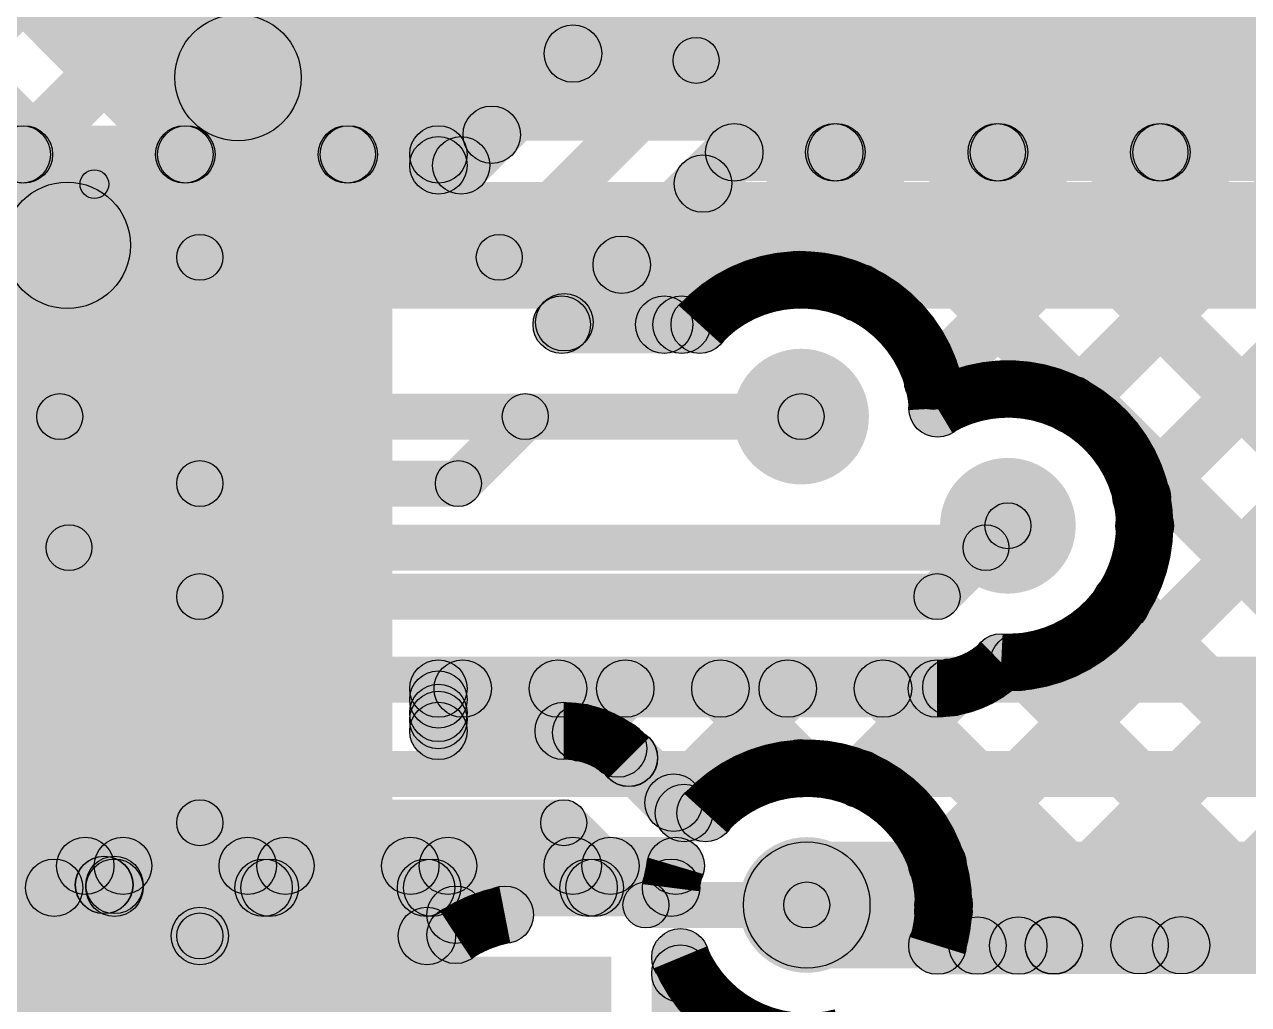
# Model space of a CAD drawing. Header units: millimetres. Extents: x -0.08 to 3.07, y -0.08 to 2.73.
# Drawn here: x 0.7678 to 0.9809, y 1.7387 to 1.9092 of the extents above; entities that cross this region are included whole.
import ezdxf

# ---------------------------------------------------------------- set-up
doc = ezdxf.new("R2010")
doc.units = ezdxf.units.MM
doc.header["$MEASUREMENT"] = 0
for name, color, linetype in [('BottomLayer', 5, 'Continuous'), ('BottomPaste', 16, 'Continuous'), ('BottomSolder', 6, 'Continuous'), ('TopLayer', 1, 'Continuous'), ('TopOverlay', 2, 'Continuous'), ('TopPaste', 8, 'Continuous'), ('TopSolder', 216, 'Continuous'), ('ViaHoleLayer', 16, 'Continuous')]:
    doc.layers.add(name, color=color, linetype=linetype)

# ---------------------------------------------------------------- blocks, each defined once
blk = doc.blocks.new('SAMD21G18A_AUT_59')
at = {"layer": 'TopLayer'}
for points in [[(-0.01575, -0.13583), (-0.00394, -0.13583), (-0.00394, -0.19488), (-0.01575, -0.19488)], [(0.00394, -0.13583), (0.01575, -0.13583), (0.01575, -0.19488), (0.00394, -0.19488)], [(0.02362, -0.13583), (0.03543, -0.13583), (0.03543, -0.19488), (0.02362, -0.19488)], [(0.04331, -0.13583), (0.05512, -0.13583), (0.05512, -0.19488), (0.04331, -0.19488)], [(0.06299, -0.13583), (0.0748, -0.13583), (0.0748, -0.19488), (0.06299, -0.19488)], [(0.08268, -0.13583), (0.09449, -0.13583), (0.09449, -0.19488), (0.08268, -0.19488)], [(0.10236, -0.13583), (0.11417, -0.13583), (0.11417, -0.19488), (0.10236, -0.19488)]]:
    blk.add_hatch(color=1, dxfattribs=at).paths.add_polyline_path(points)
at = {"layer": 'TopOverlay'}
blk.add_hatch(color=2, dxfattribs=at).paths.add_polyline_path([(0.14523, -0.11923), (0.14877, -0.12277), (0.12277, -0.14877), (0.11923, -0.14523)])
h = blk.add_hatch(color=2, dxfattribs=at)
edge = h.paths.add_edge_path()
edge.add_arc((0.121, -0.147), 0.0025, 0, 360)
at = {"layer": 'TopPaste'}
for points in [[(-0.01575, -0.13583), (-0.00394, -0.13583), (-0.00394, -0.19488), (-0.01575, -0.19488)], [(0.00394, -0.13583), (0.01575, -0.13583), (0.01575, -0.19488), (0.00394, -0.19488)], [(0.02362, -0.13583), (0.03543, -0.13583), (0.03543, -0.19488), (0.02362, -0.19488)], [(0.04331, -0.13583), (0.05512, -0.13583), (0.05512, -0.19488), (0.04331, -0.19488)], [(0.06299, -0.13583), (0.0748, -0.13583), (0.0748, -0.19488), (0.06299, -0.19488)], [(0.08268, -0.13583), (0.09449, -0.13583), (0.09449, -0.19488), (0.08268, -0.19488)], [(0.10236, -0.13583), (0.11417, -0.13583), (0.11417, -0.19488), (0.10236, -0.19488)]]:
    blk.add_hatch(color=8, dxfattribs=at).paths.add_polyline_path(points)
at = {"layer": 'TopSolder'}
for points in [[(-0.03943, -0.13183), (-0.01962, -0.13183), (-0.01962, -0.19888), (-0.03943, -0.19888)], [(-0.01975, -0.13183), (0.00006, -0.13183), (0.00006, -0.19888), (-0.01975, -0.19888)], [(-0.00006, -0.13183), (0.01975, -0.13183), (0.01975, -0.19888), (-0.00006, -0.19888)], [(0.01962, -0.13183), (0.03943, -0.13183), (0.03943, -0.19888), (0.01962, -0.19888)], [(0.03931, -0.13183), (0.05912, -0.13183), (0.05912, -0.19888), (0.03931, -0.19888)], [(0.05899, -0.13183), (0.0788, -0.13183), (0.0788, -0.19888), (0.05899, -0.19888)], [(0.07868, -0.13183), (0.09849, -0.13183), (0.09849, -0.19888), (0.07868, -0.19888)], [(0.09836, -0.13183), (0.11817, -0.13183), (0.11817, -0.19888), (0.09836, -0.19888)]]:
    blk.add_hatch(color=216, dxfattribs=at).paths.add_polyline_path(points)
at = {"layer": 'TopOverlay'}
blk.add_circle((0.121, -0.147), 0.0025, dxfattribs=at)
blk = doc.blocks.new('C___0402_B_124')
at = {"layer": 'BottomLayer'}
for points in [[(-0.0095, 0.0125), (-0.0095, -0.0125), (-0.0275, -0.0125), (-0.0275, 0.0125)], [(0.0275, 0.0125), (0.0275, -0.0125), (0.0095, -0.0125), (0.0095, 0.0125)]]:
    blk.add_hatch(color=5, dxfattribs=at).paths.add_polyline_path(points)
at = {"layer": 'BottomPaste'}
for points in [[(-0.0095, 0.0125), (-0.0095, -0.0125), (-0.0275, -0.0125), (-0.0275, 0.0125)], [(0.0275, 0.0125), (0.0275, -0.0125), (0.0095, -0.0125), (0.0095, 0.0125)]]:
    blk.add_hatch(color=16, dxfattribs=at).paths.add_polyline_path(points)
at = {"layer": 'BottomSolder'}
for points in [[(-0.0055, 0.0165), (-0.0055, -0.0165), (-0.0315, -0.0165), (-0.0315, 0.0165)], [(0.0315, 0.0165), (0.0315, -0.0165), (0.0055, -0.0165), (0.0055, 0.0165)]]:
    blk.add_hatch(color=6, dxfattribs=at).paths.add_polyline_path(points)

msp = doc.modelspace()

# ---------------------------------------------------------------- hatches: boundary and pattern name
at = {"layer": 'BottomLayer'}
for points in [[(0.63022, 2.05922), (0.64578, 2.07478), (0.81278, 1.90778), (0.79722, 1.89222)], [(0.60041, 2.03013), (0.61597, 2.04568), (0.78306, 1.87859), (0.76751, 1.86303)], [(0.58217, 2.02715), (0.58783, 2.03281), (0.77681, 1.84383), (0.77115, 1.83817)], [(0.56717, 2.02094), (0.57283, 2.0266), (0.77841, 1.82102), (0.77275, 1.81536)], [(0.805, 1.889), (0.805, 1.911), (1.41116, 1.911), (1.41116, 1.889)], [(0.77528, 1.85981), (0.77528, 1.88181), (1.00619, 1.88181), (1.00619, 1.85981)], [(0.77398, 1.837), (0.77398, 1.845), (0.903, 1.845), (0.903, 1.837)], [(0.93802, 1.81536), (0.93236, 1.82102), (0.93617, 1.82483), (0.94183, 1.81917)], [(0.77558, 1.81419), (0.77558, 1.82219), (0.93519, 1.82219), (0.93519, 1.81419)], [(0.63881, 1.79119), (0.63881, 1.79919), (1.13419, 1.79919), (1.13419, 1.79119)], [(0.66381, 1.77481), (0.66381, 1.78281), (1.30681, 1.78281), (1.30681, 1.77481)], [(0.67897, 1.75781), (0.67897, 1.76781), (0.88118, 1.76781), (0.88118, 1.75781)], [(0.77487, 1.75928), (0.78194, 1.76635), (0.78525, 1.76304), (0.77818, 1.75596)], [(0.7852, 1.75596), (0.77813, 1.76304), (0.78144, 1.76635), (0.78851, 1.75928)], [(0.80316, 1.75928), (0.81023, 1.76635), (0.81404, 1.76254), (0.80697, 1.75546)], [(0.81299, 1.75546), (0.80592, 1.76254), (0.80973, 1.76635), (0.8168, 1.75928)], [(0.83144, 1.75928), (0.83851, 1.76635), (0.84232, 1.76254), (0.83525, 1.75546)], [(0.84127, 1.75546), (0.8342, 1.76254), (0.83801, 1.76635), (0.84508, 1.75928)], [(0.85972, 1.75928), (0.86679, 1.76635), (0.87061, 1.76254), (0.86353, 1.75546)], [(0.86956, 1.75546), (0.86248, 1.76254), (0.86629, 1.76635), (0.87337, 1.75928)], [(0.904, 1.745), (0.904, 1.767), (1.318, 1.767), (1.318, 1.745)], [(0.7355, 1.7545), (0.7355, 1.7645), (0.7835, 1.7645), (0.7835, 1.7545)], [(0.773, 1.754), (0.773, 1.764), (0.7835, 1.764), (0.7835, 1.754)], [(0.7835, 1.754), (0.7835, 1.764), (0.88038, 1.764), (0.88038, 1.754)], [(0.87846, 1.74053), (0.88554, 1.74761), (1.10561, 1.52754), (1.09853, 1.52046)], [(0.583, 1.594), (0.771, 1.594), (0.771, 1.745), (0.583, 1.745)], [(0.785, 1.714), (0.87, 1.714), (0.87, 1.747), (0.785, 1.747)], [(0.887, 1.702), (0.877, 1.702), (0.877, 1.74689), (0.887, 1.74689)]]:
    msp.add_hatch(color=5, dxfattribs=at).paths.add_polyline_path(points)
h = msp.add_hatch(color=5, dxfattribs=at)
edge = h.paths.add_edge_path()
edge.add_arc((0.805, 1.9), 0.011, 0, 360)
h = msp.add_hatch(color=5, dxfattribs=at)
edge = h.paths.add_edge_path()
edge.add_arc((0.805, 1.9), 0.011, 0, 360)
h = msp.add_hatch(color=5, dxfattribs=at)
edge = h.paths.add_edge_path()
edge.add_arc((0.77528, 1.87081), 0.011, 0, 360)
h = msp.add_hatch(color=5, dxfattribs=at)
edge = h.paths.add_edge_path()
edge.add_arc((0.77528, 1.87081), 0.011, 0, 360)
h = msp.add_hatch(color=5, dxfattribs=at)
edge = h.paths.add_edge_path()
edge.add_arc((0.903, 1.841), 0.01181, 0, 360)
h = msp.add_hatch(color=5, dxfattribs=at)
edge = h.paths.add_edge_path()
edge.add_arc((0.77398, 1.841), 0.004, 0, 360)
h = msp.add_hatch(color=5, dxfattribs=at)
edge = h.paths.add_edge_path()
edge.add_arc((0.77398, 1.841), 0.004, 0, 360)
h = msp.add_hatch(color=5, dxfattribs=at)
edge = h.paths.add_edge_path()
edge.add_arc((0.903, 1.841), 0.004, 0, 360)
h = msp.add_hatch(color=5, dxfattribs=at)
edge = h.paths.add_edge_path()
edge.add_arc((0.939, 1.822), 0.01181, 0, 360)
h = msp.add_hatch(color=5, dxfattribs=at)
edge = h.paths.add_edge_path()
edge.add_arc((0.939, 1.822), 0.004, 0, 360)
h = msp.add_hatch(color=5, dxfattribs=at)
edge = h.paths.add_edge_path()
edge.add_arc((0.77558, 1.81819), 0.004, 0, 360)
h = msp.add_hatch(color=5, dxfattribs=at)
edge = h.paths.add_edge_path()
edge.add_arc((0.77558, 1.81819), 0.004, 0, 360)
h = msp.add_hatch(color=5, dxfattribs=at)
edge = h.paths.add_edge_path()
edge.add_arc((0.93519, 1.81819), 0.004, 0, 360)
h = msp.add_hatch(color=5, dxfattribs=at)
edge = h.paths.add_edge_path()
edge.add_arc((0.93519, 1.81819), 0.004, 0, 360)
h = msp.add_hatch(color=5, dxfattribs=at)
edge = h.paths.add_edge_path()
edge.add_arc((0.77841, 1.76281), 0.005, 0, 360)
h = msp.add_hatch(color=5, dxfattribs=at)
edge = h.paths.add_edge_path()
edge.add_arc((0.78498, 1.76281), 0.005, 0, 360)
h = msp.add_hatch(color=5, dxfattribs=at)
edge = h.paths.add_edge_path()
edge.add_arc((0.80669, 1.76281), 0.005, 0, 360)
h = msp.add_hatch(color=5, dxfattribs=at)
edge = h.paths.add_edge_path()
edge.add_arc((0.81326, 1.76281), 0.005, 0, 360)
h = msp.add_hatch(color=5, dxfattribs=at)
edge = h.paths.add_edge_path()
edge.add_arc((0.83498, 1.76281), 0.005, 0, 360)
h = msp.add_hatch(color=5, dxfattribs=at)
edge = h.paths.add_edge_path()
edge.add_arc((0.84155, 1.76281), 0.005, 0, 360)
h = msp.add_hatch(color=5, dxfattribs=at)
edge = h.paths.add_edge_path()
edge.add_arc((0.86326, 1.76281), 0.005, 0, 360)
h = msp.add_hatch(color=5, dxfattribs=at)
edge = h.paths.add_edge_path()
edge.add_arc((0.86983, 1.76281), 0.005, 0, 360)
h = msp.add_hatch(color=5, dxfattribs=at)
edge = h.paths.add_edge_path()
edge.add_arc((0.88118, 1.76281), 0.005, 0, 360)
h = msp.add_hatch(color=5, dxfattribs=at)
edge = h.paths.add_edge_path()
edge.add_arc((0.88118, 1.76281), 0.005, 0, 360)
h = msp.add_hatch(color=5, dxfattribs=at)
edge = h.paths.add_edge_path()
edge.add_arc((0.904, 1.756), 0.01181, 0, 360)
h = msp.add_hatch(color=5, dxfattribs=at)
edge = h.paths.add_edge_path()
edge.add_arc((0.904, 1.756), 0.011, 0, 360)
h = msp.add_hatch(color=5, dxfattribs=at)
edge = h.paths.add_edge_path()
edge.add_arc((0.78167, 1.7595), 0.005, 0, 360)
h = msp.add_hatch(color=5, dxfattribs=at)
edge = h.paths.add_edge_path()
edge.add_arc((0.78172, 1.7595), 0.005, 0, 360)
h = msp.add_hatch(color=5, dxfattribs=at)
edge = h.paths.add_edge_path()
edge.add_arc((0.7835, 1.7595), 0.005, 0, 360)
h = msp.add_hatch(color=5, dxfattribs=at)
edge = h.paths.add_edge_path()
edge.add_arc((0.773, 1.759), 0.005, 0, 360)
h = msp.add_hatch(color=5, dxfattribs=at)
edge = h.paths.add_edge_path()
edge.add_arc((0.7835, 1.759), 0.005, 0, 360)
h = msp.add_hatch(color=5, dxfattribs=at)
edge = h.paths.add_edge_path()
edge.add_arc((0.7835, 1.759), 0.005, 0, 360)
h = msp.add_hatch(color=5, dxfattribs=at)
edge = h.paths.add_edge_path()
edge.add_arc((0.80945, 1.759), 0.005, 0, 360)
h = msp.add_hatch(color=5, dxfattribs=at)
edge = h.paths.add_edge_path()
edge.add_arc((0.8105, 1.759), 0.005, 0, 360)
h = msp.add_hatch(color=5, dxfattribs=at)
edge = h.paths.add_edge_path()
edge.add_arc((0.83774, 1.759), 0.005, 0, 360)
h = msp.add_hatch(color=5, dxfattribs=at)
edge = h.paths.add_edge_path()
edge.add_arc((0.83879, 1.759), 0.005, 0, 360)
h = msp.add_hatch(color=5, dxfattribs=at)
edge = h.paths.add_edge_path()
edge.add_arc((0.86602, 1.759), 0.005, 0, 360)
h = msp.add_hatch(color=5, dxfattribs=at)
edge = h.paths.add_edge_path()
edge.add_arc((0.86707, 1.759), 0.005, 0, 360)
h = msp.add_hatch(color=5, dxfattribs=at)
edge = h.paths.add_edge_path()
edge.add_arc((0.88038, 1.759), 0.005, 0, 360)
h = msp.add_hatch(color=5, dxfattribs=at)
edge = h.paths.add_edge_path()
edge.add_arc((0.88038, 1.759), 0.005, 0, 360)
h = msp.add_hatch(color=5, dxfattribs=at)
edge = h.paths.add_edge_path()
edge.add_arc((0.882, 1.74689), 0.005, 0, 360)
h = msp.add_hatch(color=5, dxfattribs=at)
edge = h.paths.add_edge_path()
edge.add_arc((0.882, 1.74689), 0.005, 0, 360)
h = msp.add_hatch(color=5, dxfattribs=at)
edge = h.paths.add_edge_path()
edge.add_arc((0.882, 1.74407), 0.005, 0, 360)
h = msp.add_hatch(color=5, dxfattribs=at)
edge = h.paths.add_edge_path()
edge.add_arc((0.856, 1.73093), 0.01181, 0, 360)
at = {"layer": 'TopLayer'}
for points in [[(0.76271, 1.90318), (0.75564, 1.91025), (0.79493, 1.94954), (0.802, 1.94246)], [(0.76139, 1.94246), (0.76846, 1.94954), (0.82783, 1.89016), (0.82076, 1.88309)], [(0.77091, 1.88309), (0.76384, 1.89016), (0.82321, 1.94954), (0.83028, 1.94246)], [(0.78967, 1.94246), (0.79674, 1.94954), (0.8527, 1.89358), (0.84562, 1.88651)], [(0.79919, 1.88309), (0.79212, 1.89016), (0.85149, 1.94954), (0.85856, 1.94246)], [(0.81796, 1.94246), (0.82503, 1.94954), (0.86684, 1.90772), (0.85977, 1.90065)], [(0.82748, 1.88309), (0.82041, 1.89016), (0.87978, 1.94954), (0.88685, 1.94246)], [(0.75564, 1.91993), (0.76271, 1.927), (0.79955, 1.89016), (0.79247, 1.88309)], [(0.84737, 1.88119), (0.8403, 1.88826), (0.86988, 1.91784), (0.87695, 1.91076)], [(0.88474, 1.899), (0.88474, 1.907), (1.493, 1.907), (1.493, 1.899)], [(0.85329, 1.86589), (0.84764, 1.87155), (0.88191, 1.90583), (0.88757, 1.90017)], [(0.75564, 1.89165), (0.76271, 1.89872), (0.77126, 1.89016), (0.76419, 1.88309)], [(0.89137, 1.882), (0.89137, 1.892), (1.39489, 1.892), (1.39489, 1.882)], [(0.75917, 1.88163), (0.75917, 1.89163), (0.83988, 1.89163), (0.83988, 1.88163)], [(0.86533, 1.85389), (0.85826, 1.86096), (0.88783, 1.89054), (0.8949, 1.88346)], [(0.8827, 1.85346), (0.87563, 1.86054), (0.90563, 1.89054), (0.9127, 1.88346)], [(0.90524, 1.88346), (0.91231, 1.89054), (1.05031, 1.75254), (1.04324, 1.74546)], [(0.91658, 1.85905), (0.90951, 1.86613), (0.93392, 1.89054), (0.94099, 1.88346)], [(0.92951, 1.84371), (0.92244, 1.85078), (0.9622, 1.89054), (0.96927, 1.88346)], [(0.93025, 1.75959), (0.92318, 1.76667), (1.04705, 1.89054), (1.05412, 1.88346)], [(0.93352, 1.88346), (0.9406, 1.89054), (1.0786, 1.75254), (1.07152, 1.74546)], [(0.95363, 1.83954), (0.94655, 1.84661), (0.99048, 1.89054), (0.99756, 1.88346)], [(0.96582, 1.82344), (0.95875, 1.83052), (1.01877, 1.89054), (1.02584, 1.88346)], [(0.96181, 1.88346), (0.96888, 1.89054), (1.02674, 1.83268), (1.01967, 1.8256)], [(0.83988, 1.87972), (0.83988, 1.88972), (0.84384, 1.88972), (0.84384, 1.87972)], [(0.88239, 1.87803), (0.88947, 1.8851), (0.90622, 1.86834), (0.89915, 1.86127)], [(0.79835, 1.86472), (0.79835, 1.87272), (0.85046, 1.87272), (0.85046, 1.86472)], [(0.86825, 1.86388), (0.87532, 1.87096), (0.88574, 1.86054), (0.87867, 1.85346)], [(0.86135, 1.852), (0.86135, 1.862), (0.88537, 1.862), (0.88537, 1.852)], [(0.84618, 1.82652), (0.84052, 1.83218), (0.85217, 1.84383), (0.85783, 1.83817)], [(0.855, 1.837), (0.855, 1.845), (0.903, 1.845), (0.903, 1.837)], [(0.94434, 1.74539), (0.93726, 1.75246), (1.01969, 1.83489), (1.02676, 1.82782)], [(0.79835, 1.82535), (0.79835, 1.83335), (0.84335, 1.83335), (0.84335, 1.82535)], [(0.939, 1.818), (0.939, 1.826), (0.939, 1.826), (0.939, 1.818)], [(0.9295, 1.80684), (0.92384, 1.8125), (0.93617, 1.82483), (0.94183, 1.81917)], [(0.79835, 1.80567), (0.79835, 1.81367), (0.92667, 1.81367), (0.92667, 1.80567)], [(0.97269, 1.74546), (0.96562, 1.75254), (1.02828, 1.81519), (1.03535, 1.80812)], [(0.95523, 1.80519), (0.9623, 1.81226), (1.02203, 1.75254), (1.01496, 1.74546)], [(0.9374, 1.79473), (0.94447, 1.8018), (0.99374, 1.75254), (0.98667, 1.74546)], [(0.83988, 1.78867), (0.83988, 1.79867), (0.92667, 1.79867), (0.92667, 1.78867)], [(0.84342, 1.7859), (0.83635, 1.79297), (0.84058, 1.7972), (0.84765, 1.79013)], [(0.85715, 1.79013), (0.86422, 1.7972), (0.87466, 1.78676), (0.86759, 1.77969)], [(0.86828, 1.78247), (0.86121, 1.78954), (0.86887, 1.7972), (0.87594, 1.79013)], [(0.88436, 1.77027), (0.87729, 1.77734), (0.89715, 1.7972), (0.90422, 1.79013)], [(0.88544, 1.79013), (0.89251, 1.7972), (0.90639, 1.78332), (0.89932, 1.77625)], [(0.91678, 1.77441), (0.90971, 1.78148), (0.92563, 1.7974), (0.9327, 1.79033)], [(0.91372, 1.79013), (0.92079, 1.7972), (0.96546, 1.75254), (0.95839, 1.74546)], [(0.84488, 1.7882), (0.83488, 1.7882), (0.83488, 1.79176), (0.84488, 1.79176)], [(0.83988, 1.7813), (0.83988, 1.7913), (0.8617, 1.7913), (0.8617, 1.7813)], [(0.86949, 1.77806), (0.87657, 1.78513), (0.88616, 1.77554), (0.87909, 1.76846)], [(0.88263, 1.767), (0.88263, 1.777), (0.88637, 1.777), (0.88637, 1.767)], [(0.79835, 1.7663), (0.79835, 1.7743), (0.8617, 1.7743), (0.8617, 1.7663)], [(0.85887, 1.76747), (0.86453, 1.77313), (0.87883, 1.75883), (0.87317, 1.75317)], [(0.876, 1.752), (0.876, 1.76), (0.904, 1.76), (0.904, 1.752)], [(0.84288, 1.7493), (0.84288, 1.7593), (0.85144, 1.7593), (0.85144, 1.7493)], [(0.92425, 1.75132), (0.93132, 1.75839), (0.93725, 1.75246), (0.93018, 1.74539)], [(0.79835, 1.74561), (0.79835, 1.75561), (0.83788, 1.75561), (0.83788, 1.74561)], [(0.73561, 1.74661), (0.73561, 1.75461), (0.79835, 1.75461), (0.79835, 1.74661)], [(0.84788, 1.7508), (0.83788, 1.7508), (0.83788, 1.7543), (0.84788, 1.7543)], [(0.92674, 1.74393), (0.92674, 1.75393), (0.947, 1.75393), (0.947, 1.74393)], [(0.947, 1.744), (0.947, 1.754), (1.09664, 1.754), (1.09664, 1.744)]]:
    msp.add_hatch(color=1, dxfattribs=at).paths.add_polyline_path(points)
h = msp.add_hatch(color=1, dxfattribs=at)
edge = h.paths.add_edge_path()
edge.add_arc((0.8633, 1.90419), 0.005, 0, 360)
h = msp.add_hatch(color=1, dxfattribs=at)
edge = h.paths.add_edge_path()
edge.add_arc((0.88474, 1.903), 0.004, 0, 360)
h = msp.add_hatch(color=1, dxfattribs=at)
edge = h.paths.add_edge_path()
edge.add_arc((0.88474, 1.903), 0.004, 0, 360)
h = msp.add_hatch(color=1, dxfattribs=at)
edge = h.paths.add_edge_path()
edge.add_arc((0.84916, 1.89005), 0.005, 0, 360)
h = msp.add_hatch(color=1, dxfattribs=at)
edge = h.paths.add_edge_path()
edge.add_arc((0.89137, 1.887), 0.005, 0, 360)
h = msp.add_hatch(color=1, dxfattribs=at)
edge = h.paths.add_edge_path()
edge.add_arc((0.89137, 1.887), 0.005, 0, 360)
h = msp.add_hatch(color=1, dxfattribs=at)
edge = h.paths.add_edge_path()
edge.add_arc((0.90878, 1.887), 0.005, 0, 360)
h = msp.add_hatch(color=1, dxfattribs=at)
edge = h.paths.add_edge_path()
edge.add_arc((0.90917, 1.887), 0.005, 0, 360)
h = msp.add_hatch(color=1, dxfattribs=at)
edge = h.paths.add_edge_path()
edge.add_arc((0.93706, 1.887), 0.005, 0, 360)
h = msp.add_hatch(color=1, dxfattribs=at)
edge = h.paths.add_edge_path()
edge.add_arc((0.93745, 1.887), 0.005, 0, 360)
h = msp.add_hatch(color=1, dxfattribs=at)
edge = h.paths.add_edge_path()
edge.add_arc((0.96534, 1.887), 0.005, 0, 360)
h = msp.add_hatch(color=1, dxfattribs=at)
edge = h.paths.add_edge_path()
edge.add_arc((0.96574, 1.887), 0.005, 0, 360)
h = msp.add_hatch(color=1, dxfattribs=at)
edge = h.paths.add_edge_path()
edge.add_arc((0.76737, 1.88663), 0.005, 0, 360)
h = msp.add_hatch(color=1, dxfattribs=at)
edge = h.paths.add_edge_path()
edge.add_arc((0.76773, 1.88663), 0.005, 0, 360)
h = msp.add_hatch(color=1, dxfattribs=at)
edge = h.paths.add_edge_path()
edge.add_arc((0.79566, 1.88663), 0.005, 0, 360)
h = msp.add_hatch(color=1, dxfattribs=at)
edge = h.paths.add_edge_path()
edge.add_arc((0.79601, 1.88663), 0.005, 0, 360)
h = msp.add_hatch(color=1, dxfattribs=at)
edge = h.paths.add_edge_path()
edge.add_arc((0.82394, 1.88663), 0.005, 0, 360)
h = msp.add_hatch(color=1, dxfattribs=at)
edge = h.paths.add_edge_path()
edge.add_arc((0.82429, 1.88663), 0.005, 0, 360)
h = msp.add_hatch(color=1, dxfattribs=at)
edge = h.paths.add_edge_path()
edge.add_arc((0.83988, 1.88663), 0.005, 0, 360)
h = msp.add_hatch(color=1, dxfattribs=at)
edge = h.paths.add_edge_path()
edge.add_arc((0.83988, 1.88472), 0.005, 0, 360)
h = msp.add_hatch(color=1, dxfattribs=at)
edge = h.paths.add_edge_path()
edge.add_arc((0.84384, 1.88472), 0.005, 0, 360)
h = msp.add_hatch(color=1, dxfattribs=at)
edge = h.paths.add_edge_path()
edge.add_arc((0.84384, 1.88472), 0.005, 0, 360)
h = msp.add_hatch(color=1, dxfattribs=at)
edge = h.paths.add_edge_path()
edge.add_arc((0.88593, 1.88156), 0.005, 0, 360)
h = msp.add_hatch(color=1, dxfattribs=at)
edge = h.paths.add_edge_path()
edge.add_arc((0.79835, 1.86872), 0.004, 0, 360)
h = msp.add_hatch(color=1, dxfattribs=at)
edge = h.paths.add_edge_path()
edge.add_arc((0.85046, 1.86872), 0.004, 0, 360)
h = msp.add_hatch(color=1, dxfattribs=at)
edge = h.paths.add_edge_path()
edge.add_arc((0.85046, 1.86872), 0.004, 0, 360)
h = msp.add_hatch(color=1, dxfattribs=at)
edge = h.paths.add_edge_path()
edge.add_arc((0.87179, 1.86742), 0.005, 0, 360)
h = msp.add_hatch(color=1, dxfattribs=at)
edge = h.paths.add_edge_path()
edge.add_arc((0.90268, 1.86481), 0.005, 0, 360)
h = msp.add_hatch(color=1, dxfattribs=at)
edge = h.paths.add_edge_path()
edge.add_arc((0.91304, 1.86259), 0.005, 0, 360)
h = msp.add_hatch(color=1, dxfattribs=at)
edge = h.paths.add_edge_path()
edge.add_arc((0.86179, 1.85742), 0.005, 0, 360)
h = msp.add_hatch(color=1, dxfattribs=at)
edge = h.paths.add_edge_path()
edge.add_arc((0.86135, 1.857), 0.005, 0, 360)
h = msp.add_hatch(color=1, dxfattribs=at)
edge = h.paths.add_edge_path()
edge.add_arc((0.87917, 1.857), 0.005, 0, 360)
h = msp.add_hatch(color=1, dxfattribs=at)
edge = h.paths.add_edge_path()
edge.add_arc((0.88221, 1.857), 0.005, 0, 360)
h = msp.add_hatch(color=1, dxfattribs=at)
edge = h.paths.add_edge_path()
edge.add_arc((0.88537, 1.857), 0.005, 0, 360)
h = msp.add_hatch(color=1, dxfattribs=at)
edge = h.paths.add_edge_path()
edge.add_arc((0.88537, 1.857), 0.005, 0, 360)
h = msp.add_hatch(color=1, dxfattribs=at)
edge = h.paths.add_edge_path()
edge.add_arc((0.903, 1.841), 0.01181, 0, 360)
h = msp.add_hatch(color=1, dxfattribs=at)
edge = h.paths.add_edge_path()
edge.add_arc((0.92598, 1.84724), 0.005, 0, 360)
h = msp.add_hatch(color=1, dxfattribs=at)
edge = h.paths.add_edge_path()
edge.add_arc((0.92677, 1.84243), 0.005, 0, 360)
h = msp.add_hatch(color=1, dxfattribs=at)
edge = h.paths.add_edge_path()
edge.add_arc((0.92677, 1.84243), 0.005, 0, 360)
h = msp.add_hatch(color=1, dxfattribs=at)
edge = h.paths.add_edge_path()
edge.add_arc((0.95009, 1.84307), 0.005, 0, 360)
h = msp.add_hatch(color=1, dxfattribs=at)
edge = h.paths.add_edge_path()
edge.add_arc((0.855, 1.841), 0.004, 0, 360)
h = msp.add_hatch(color=1, dxfattribs=at)
edge = h.paths.add_edge_path()
edge.add_arc((0.855, 1.841), 0.004, 0, 360)
h = msp.add_hatch(color=1, dxfattribs=at)
edge = h.paths.add_edge_path()
edge.add_arc((0.903, 1.841), 0.004, 0, 360)
h = msp.add_hatch(color=1, dxfattribs=at)
edge = h.paths.add_edge_path()
edge.add_arc((0.79835, 1.82935), 0.004, 0, 360)
h = msp.add_hatch(color=1, dxfattribs=at)
edge = h.paths.add_edge_path()
edge.add_arc((0.84335, 1.82935), 0.004, 0, 360)
h = msp.add_hatch(color=1, dxfattribs=at)
edge = h.paths.add_edge_path()
edge.add_arc((0.84335, 1.82935), 0.004, 0, 360)
h = msp.add_hatch(color=1, dxfattribs=at)
edge = h.paths.add_edge_path()
edge.add_arc((0.939, 1.822), 0.01181, 0, 360)
h = msp.add_hatch(color=1, dxfattribs=at)
edge = h.paths.add_edge_path()
edge.add_arc((0.96228, 1.82698), 0.005, 0, 360)
h = msp.add_hatch(color=1, dxfattribs=at)
edge = h.paths.add_edge_path()
edge.add_arc((0.939, 1.822), 0.004, 0, 360)
h = msp.add_hatch(color=1, dxfattribs=at)
edge = h.paths.add_edge_path()
edge.add_arc((0.939, 1.822), 0.004, 0, 360)
h = msp.add_hatch(color=1, dxfattribs=at)
edge = h.paths.add_edge_path()
edge.add_arc((0.939, 1.822), 0.004, 0, 360)
h = msp.add_hatch(color=1, dxfattribs=at)
edge = h.paths.add_edge_path()
edge.add_arc((0.96281, 1.822), 0.005, 0, 360)
h = msp.add_hatch(color=1, dxfattribs=at)
edge = h.paths.add_edge_path()
edge.add_arc((0.96281, 1.822), 0.005, 0, 360)
h = msp.add_hatch(color=1, dxfattribs=at)
edge = h.paths.add_edge_path()
edge.add_arc((0.79835, 1.80967), 0.004, 0, 360)
h = msp.add_hatch(color=1, dxfattribs=at)
edge = h.paths.add_edge_path()
edge.add_arc((0.92667, 1.80967), 0.004, 0, 360)
h = msp.add_hatch(color=1, dxfattribs=at)
edge = h.paths.add_edge_path()
edge.add_arc((0.92667, 1.80967), 0.004, 0, 360)
h = msp.add_hatch(color=1, dxfattribs=at)
edge = h.paths.add_edge_path()
edge.add_arc((0.95877, 1.80872), 0.005, 0, 360)
h = msp.add_hatch(color=1, dxfattribs=at)
edge = h.paths.add_edge_path()
edge.add_arc((0.93784, 1.79822), 0.005, 0, 360)
h = msp.add_hatch(color=1, dxfattribs=at)
edge = h.paths.add_edge_path()
edge.add_arc((0.93784, 1.79822), 0.005, 0, 360)
h = msp.add_hatch(color=1, dxfattribs=at)
edge = h.paths.add_edge_path()
edge.add_arc((0.93784, 1.79822), 0.005, 0, 360)
h = msp.add_hatch(color=1, dxfattribs=at)
edge = h.paths.add_edge_path()
edge.add_arc((0.94094, 1.79827), 0.005, 0, 360)
h = msp.add_hatch(color=1, dxfattribs=at)
edge = h.paths.add_edge_path()
edge.add_arc((0.83988, 1.79367), 0.005, 0, 360)
h = msp.add_hatch(color=1, dxfattribs=at)
edge = h.paths.add_edge_path()
edge.add_arc((0.84412, 1.79367), 0.005, 0, 360)
h = msp.add_hatch(color=1, dxfattribs=at)
edge = h.paths.add_edge_path()
edge.add_arc((0.86069, 1.79367), 0.005, 0, 360)
h = msp.add_hatch(color=1, dxfattribs=at)
edge = h.paths.add_edge_path()
edge.add_arc((0.8724, 1.79367), 0.005, 0, 360)
h = msp.add_hatch(color=1, dxfattribs=at)
edge = h.paths.add_edge_path()
edge.add_arc((0.88897, 1.79367), 0.005, 0, 360)
h = msp.add_hatch(color=1, dxfattribs=at)
edge = h.paths.add_edge_path()
edge.add_arc((0.90069, 1.79367), 0.005, 0, 360)
h = msp.add_hatch(color=1, dxfattribs=at)
edge = h.paths.add_edge_path()
edge.add_arc((0.91726, 1.79367), 0.005, 0, 360)
h = msp.add_hatch(color=1, dxfattribs=at)
edge = h.paths.add_edge_path()
edge.add_arc((0.92667, 1.79367), 0.005, 0, 360)
h = msp.add_hatch(color=1, dxfattribs=at)
edge = h.paths.add_edge_path()
edge.add_arc((0.92667, 1.79367), 0.005, 0, 360)
h = msp.add_hatch(color=1, dxfattribs=at)
edge = h.paths.add_edge_path()
edge.add_arc((0.92667, 1.79367), 0.005, 0, 360)
h = msp.add_hatch(color=1, dxfattribs=at)
edge = h.paths.add_edge_path()
edge.add_arc((0.92917, 1.79386), 0.005, 0, 360)
h = msp.add_hatch(color=1, dxfattribs=at)
edge = h.paths.add_edge_path()
edge.add_arc((0.83988, 1.79176), 0.005, 0, 360)
h = msp.add_hatch(color=1, dxfattribs=at)
edge = h.paths.add_edge_path()
edge.add_arc((0.83988, 1.78943), 0.005, 0, 360)
h = msp.add_hatch(color=1, dxfattribs=at)
edge = h.paths.add_edge_path()
edge.add_arc((0.83988, 1.7882), 0.005, 0, 360)
h = msp.add_hatch(color=1, dxfattribs=at)
edge = h.paths.add_edge_path()
edge.add_arc((0.83988, 1.7863), 0.005, 0, 360)
h = msp.add_hatch(color=1, dxfattribs=at)
edge = h.paths.add_edge_path()
edge.add_arc((0.8617, 1.7863), 0.005, 0, 360)
h = msp.add_hatch(color=1, dxfattribs=at)
edge = h.paths.add_edge_path()
edge.add_arc((0.8617, 1.7863), 0.005, 0, 360)
h = msp.add_hatch(color=1, dxfattribs=at)
edge = h.paths.add_edge_path()
edge.add_arc((0.8617, 1.7863), 0.005, 0, 360)
h = msp.add_hatch(color=1, dxfattribs=at)
edge = h.paths.add_edge_path()
edge.add_arc((0.86474, 1.78601), 0.005, 0, 360)
h = msp.add_hatch(color=1, dxfattribs=at)
edge = h.paths.add_edge_path()
edge.add_arc((0.87113, 1.78323), 0.005, 0, 360)
h = msp.add_hatch(color=1, dxfattribs=at)
edge = h.paths.add_edge_path()
edge.add_arc((0.87302, 1.78161), 0.005, 0, 360)
h = msp.add_hatch(color=1, dxfattribs=at)
edge = h.paths.add_edge_path()
edge.add_arc((0.87303, 1.7816), 0.005, 0, 360)
h = msp.add_hatch(color=1, dxfattribs=at)
edge = h.paths.add_edge_path()
edge.add_arc((0.87303, 1.7816), 0.005, 0, 360)
h = msp.add_hatch(color=1, dxfattribs=at)
edge = h.paths.add_edge_path()
edge.add_arc((0.90286, 1.77978), 0.005, 0, 360)
h = msp.add_hatch(color=1, dxfattribs=at)
edge = h.paths.add_edge_path()
edge.add_arc((0.91325, 1.77794), 0.005, 0, 360)
h = msp.add_hatch(color=1, dxfattribs=at)
edge = h.paths.add_edge_path()
edge.add_arc((0.88082, 1.7738), 0.005, 0, 360)
h = msp.add_hatch(color=1, dxfattribs=at)
edge = h.paths.add_edge_path()
edge.add_arc((0.88263, 1.772), 0.005, 0, 360)
h = msp.add_hatch(color=1, dxfattribs=at)
edge = h.paths.add_edge_path()
edge.add_arc((0.88263, 1.772), 0.005, 0, 360)
h = msp.add_hatch(color=1, dxfattribs=at)
edge = h.paths.add_edge_path()
edge.add_arc((0.88637, 1.772), 0.005, 0, 360)
h = msp.add_hatch(color=1, dxfattribs=at)
edge = h.paths.add_edge_path()
edge.add_arc((0.88637, 1.772), 0.005, 0, 360)
h = msp.add_hatch(color=1, dxfattribs=at)
edge = h.paths.add_edge_path()
edge.add_arc((0.79835, 1.7703), 0.004, 0, 360)
h = msp.add_hatch(color=1, dxfattribs=at)
edge = h.paths.add_edge_path()
edge.add_arc((0.8617, 1.7703), 0.004, 0, 360)
h = msp.add_hatch(color=1, dxfattribs=at)
edge = h.paths.add_edge_path()
edge.add_arc((0.8617, 1.7703), 0.004, 0, 360)
h = msp.add_hatch(color=1, dxfattribs=at)
edge = h.paths.add_edge_path()
edge.add_arc((0.904, 1.756), 0.01181, 0, 360)
h = msp.add_hatch(color=1, dxfattribs=at)
edge = h.paths.add_edge_path()
edge.add_arc((0.92672, 1.76313), 0.005, 0, 360)
h = msp.add_hatch(color=1, dxfattribs=at)
edge = h.paths.add_edge_path()
edge.add_arc((0.876, 1.756), 0.004, 0, 360)
h = msp.add_hatch(color=1, dxfattribs=at)
edge = h.paths.add_edge_path()
edge.add_arc((0.876, 1.756), 0.004, 0, 360)
h = msp.add_hatch(color=1, dxfattribs=at)
edge = h.paths.add_edge_path()
edge.add_arc((0.904, 1.756), 0.004, 0, 360)
h = msp.add_hatch(color=1, dxfattribs=at)
edge = h.paths.add_edge_path()
edge.add_arc((0.92778, 1.75486), 0.005, 0, 360)
h = msp.add_hatch(color=1, dxfattribs=at)
edge = h.paths.add_edge_path()
edge.add_arc((0.92781, 1.756), 0.005, 0, 360)
h = msp.add_hatch(color=1, dxfattribs=at)
edge = h.paths.add_edge_path()
edge.add_arc((0.92781, 1.756), 0.005, 0, 360)
h = msp.add_hatch(color=1, dxfattribs=at)
edge = h.paths.add_edge_path()
edge.add_arc((0.84288, 1.7543), 0.005, 0, 360)
h = msp.add_hatch(color=1, dxfattribs=at)
edge = h.paths.add_edge_path()
edge.add_arc((0.84288, 1.7543), 0.005, 0, 360)
h = msp.add_hatch(color=1, dxfattribs=at)
edge = h.paths.add_edge_path()
edge.add_arc((0.85144, 1.7543), 0.005, 0, 360)
h = msp.add_hatch(color=1, dxfattribs=at)
edge = h.paths.add_edge_path()
edge.add_arc((0.85144, 1.7543), 0.005, 0, 360)
h = msp.add_hatch(color=1, dxfattribs=at)
edge = h.paths.add_edge_path()
edge.add_arc((0.79835, 1.75061), 0.005, 0, 360)
h = msp.add_hatch(color=1, dxfattribs=at)
edge = h.paths.add_edge_path()
edge.add_arc((0.83788, 1.75061), 0.005, 0, 360)
h = msp.add_hatch(color=1, dxfattribs=at)
edge = h.paths.add_edge_path()
edge.add_arc((0.84288, 1.7508), 0.005, 0, 360)
h = msp.add_hatch(color=1, dxfattribs=at)
edge = h.paths.add_edge_path()
edge.add_arc((0.84288, 1.7508), 0.005, 0, 360)
h = msp.add_hatch(color=1, dxfattribs=at)
edge = h.paths.add_edge_path()
edge.add_arc((0.79835, 1.75061), 0.004, 0, 360)
h = msp.add_hatch(color=1, dxfattribs=at)
edge = h.paths.add_edge_path()
edge.add_arc((0.92674, 1.74893), 0.005, 0, 360)
h = msp.add_hatch(color=1, dxfattribs=at)
edge = h.paths.add_edge_path()
edge.add_arc((0.92674, 1.74893), 0.005, 0, 360)
h = msp.add_hatch(color=1, dxfattribs=at)
edge = h.paths.add_edge_path()
edge.add_arc((0.93371, 1.74893), 0.005, 0, 360)
h = msp.add_hatch(color=1, dxfattribs=at)
edge = h.paths.add_edge_path()
edge.add_arc((0.9408, 1.74893), 0.005, 0, 360)
h = msp.add_hatch(color=1, dxfattribs=at)
edge = h.paths.add_edge_path()
edge.add_arc((0.947, 1.749), 0.005, 0, 360)
h = msp.add_hatch(color=1, dxfattribs=at)
edge = h.paths.add_edge_path()
edge.add_arc((0.947, 1.74893), 0.005, 0, 360)
h = msp.add_hatch(color=1, dxfattribs=at)
edge = h.paths.add_edge_path()
edge.add_arc((0.96192, 1.749), 0.005, 0, 360)
h = msp.add_hatch(color=1, dxfattribs=at)
edge = h.paths.add_edge_path()
edge.add_arc((0.96916, 1.749), 0.005, 0, 360)
h = msp.add_hatch(color=1, dxfattribs=at)
edge = h.paths.add_edge_path()
edge.add_arc((0.856, 1.73093), 0.01181, 0, 360)
at = {"layer": 'ViaHoleLayer'}
h = msp.add_hatch(color=16, dxfattribs=at)
edge = h.paths.add_edge_path()
edge.add_arc((0.903, 1.841), 0.00591, 0, 360)
h = msp.add_hatch(color=16, dxfattribs=at)
edge = h.paths.add_edge_path()
edge.add_arc((0.939, 1.822), 0.00591, 0, 360)
h = msp.add_hatch(color=16, dxfattribs=at)
edge = h.paths.add_edge_path()
edge.add_arc((0.904, 1.756), 0.00591, 0, 360)

# ---------------------------------------------------------------- linework, layer by layer
at = {"layer": 'BottomLayer', "const_width": 0.01}
for points in [[(0.88038, 1.759, -0.040965), (0.88118, 1.76281)], [(0.91016, 1.733, -0.376405), (0.882, 1.74689)]]:
    msp.add_lwpolyline(points, format="xyb", dxfattribs=at)
at = {"layer": 'BottomLayer'}
for centre, radius in [((0.805, 1.9), 0.011), ((0.805, 1.9), 0.011), ((0.77528, 1.87081), 0.011), ((0.77528, 1.87081), 0.011), ((0.77398, 1.841), 0.004), ((0.77398, 1.841), 0.004), ((0.903, 1.841), 0.004), ((0.939, 1.822), 0.004), ((0.77558, 1.81819), 0.004), ((0.77558, 1.81819), 0.004), ((0.93519, 1.81819), 0.004), ((0.93519, 1.81819), 0.004), ((0.77841, 1.76281), 0.005), ((0.78498, 1.76281), 0.005), ((0.80669, 1.76281), 0.005), ((0.81326, 1.76281), 0.005), ((0.83498, 1.76281), 0.005), ((0.84155, 1.76281), 0.005), ((0.86326, 1.76281), 0.005), ((0.86983, 1.76281), 0.005), ((0.88118, 1.76281), 0.005), ((0.88118, 1.76281), 0.005), ((0.904, 1.756), 0.011), ((0.78167, 1.7595), 0.005), ((0.78172, 1.7595), 0.005), ((0.7835, 1.7595), 0.005), ((0.773, 1.759), 0.005), ((0.7835, 1.759), 0.005), ((0.7835, 1.759), 0.005), ((0.80945, 1.759), 0.005), ((0.8105, 1.759), 0.005), ((0.83774, 1.759), 0.005), ((0.83879, 1.759), 0.005), ((0.86602, 1.759), 0.005), ((0.86707, 1.759), 0.005), ((0.88038, 1.759), 0.005), ((0.88038, 1.759), 0.005), ((0.882, 1.74689), 0.005), ((0.882, 1.74689), 0.005), ((0.882, 1.74407), 0.005)]:
    msp.add_circle(centre, radius, dxfattribs=at)
at = {"layer": 'TopLayer', "const_width": 0.01}
for points in [[(0.88537, 1.857, -0.664026), (0.92677, 1.84243)], [(0.92677, 1.84243, -0.582663), (0.96281, 1.822)], [(0.96281, 1.822, -0.428527), (0.93784, 1.79822)], [(0.93784, 1.79822, -0.195738), (0.92667, 1.79367)], [(0.93784, 1.79822, -0.195738), (0.92667, 1.79367)], [(0.8617, 1.7863, -0.199231), (0.87303, 1.7816)], [(0.8617, 1.7863, -0.198912), (0.87302, 1.78161)], [(0.88637, 1.772, -0.685879), (0.92781, 1.756)], [(0.92781, 1.756, -0.075531), (0.92674, 1.74893)], [(0.84288, 1.7508, -0.09799), (0.85144, 1.7543)]]:
    msp.add_lwpolyline(points, format="xyb", dxfattribs=at)
at = {"layer": 'TopLayer'}
for centre, radius in [((0.8633, 1.90419), 0.005), ((0.88474, 1.903), 0.004), ((0.88474, 1.903), 0.004), ((0.84916, 1.89005), 0.005), ((0.89137, 1.887), 0.005), ((0.89137, 1.887), 0.005), ((0.90878, 1.887), 0.005), ((0.90917, 1.887), 0.005), ((0.93706, 1.887), 0.005), ((0.93745, 1.887), 0.005), ((0.96534, 1.887), 0.005), ((0.96574, 1.887), 0.005), ((0.76737, 1.88663), 0.005), ((0.76773, 1.88663), 0.005), ((0.79566, 1.88663), 0.005), ((0.79601, 1.88663), 0.005), ((0.82394, 1.88663), 0.005), ((0.82429, 1.88663), 0.005), ((0.83988, 1.88663), 0.005), ((0.83988, 1.88472), 0.005), ((0.84384, 1.88472), 0.005), ((0.84384, 1.88472), 0.005), ((0.88593, 1.88156), 0.005), ((0.79835, 1.86872), 0.004), ((0.85046, 1.86872), 0.004), ((0.85046, 1.86872), 0.004), ((0.87179, 1.86742), 0.005), ((0.90268, 1.86481), 0.005), ((0.91304, 1.86259), 0.005), ((0.86179, 1.85742), 0.005), ((0.86135, 1.857), 0.005), ((0.87917, 1.857), 0.005), ((0.88221, 1.857), 0.005), ((0.88537, 1.857), 0.005), ((0.88537, 1.857), 0.005), ((0.92598, 1.84724), 0.005), ((0.92677, 1.84243), 0.005), ((0.92677, 1.84243), 0.005), ((0.95009, 1.84307), 0.005), ((0.855, 1.841), 0.004), ((0.855, 1.841), 0.004), ((0.903, 1.841), 0.004), ((0.79835, 1.82935), 0.004), ((0.84335, 1.82935), 0.004), ((0.84335, 1.82935), 0.004), ((0.96228, 1.82698), 0.005), ((0.939, 1.822), 0.004), ((0.939, 1.822), 0.004), ((0.939, 1.822), 0.004), ((0.96281, 1.822), 0.005), ((0.96281, 1.822), 0.005), ((0.79835, 1.80967), 0.004), ((0.92667, 1.80967), 0.004), ((0.92667, 1.80967), 0.004), ((0.95877, 1.80872), 0.005), ((0.93784, 1.79822), 0.005), ((0.93784, 1.79822), 0.005), ((0.93784, 1.79822), 0.005), ((0.94094, 1.79827), 0.005), ((0.83988, 1.79367), 0.005), ((0.84412, 1.79367), 0.005), ((0.86069, 1.79367), 0.005), ((0.8724, 1.79367), 0.005), ((0.88897, 1.79367), 0.005), ((0.90069, 1.79367), 0.005), ((0.91726, 1.79367), 0.005), ((0.92667, 1.79367), 0.005), ((0.92667, 1.79367), 0.005), ((0.92667, 1.79367), 0.005), ((0.92917, 1.79386), 0.005), ((0.83988, 1.79176), 0.005), ((0.83988, 1.78943), 0.005), ((0.83988, 1.7882), 0.005), ((0.83988, 1.7863), 0.005), ((0.8617, 1.7863), 0.005), ((0.8617, 1.7863), 0.005), ((0.8617, 1.7863), 0.005), ((0.86474, 1.78601), 0.005), ((0.87113, 1.78323), 0.005), ((0.87302, 1.78161), 0.005), ((0.87303, 1.7816), 0.005), ((0.87303, 1.7816), 0.005), ((0.90286, 1.77978), 0.005), ((0.91325, 1.77794), 0.005), ((0.88082, 1.7738), 0.005), ((0.88263, 1.772), 0.005), ((0.88263, 1.772), 0.005), ((0.88637, 1.772), 0.005), ((0.88637, 1.772), 0.005), ((0.79835, 1.7703), 0.004), ((0.8617, 1.7703), 0.004), ((0.8617, 1.7703), 0.004), ((0.92672, 1.76313), 0.005), ((0.876, 1.756), 0.004), ((0.876, 1.756), 0.004), ((0.904, 1.756), 0.004), ((0.92778, 1.75486), 0.005), ((0.92781, 1.756), 0.005), ((0.92781, 1.756), 0.005), ((0.84288, 1.7543), 0.005), ((0.84288, 1.7543), 0.005), ((0.85144, 1.7543), 0.005), ((0.85144, 1.7543), 0.005), ((0.79835, 1.75061), 0.005), ((0.83788, 1.75061), 0.005), ((0.84288, 1.7508), 0.005), ((0.84288, 1.7508), 0.005), ((0.79835, 1.75061), 0.004), ((0.92674, 1.74893), 0.005), ((0.92674, 1.74893), 0.005), ((0.93371, 1.74893), 0.005), ((0.9408, 1.74893), 0.005), ((0.947, 1.749), 0.005), ((0.947, 1.74893), 0.005), ((0.96192, 1.749), 0.005), ((0.96916, 1.749), 0.005)]:
    msp.add_circle(centre, radius, dxfattribs=at)

# ---------------------------------------------------------------- block references
for name, p, rotation in [('SAMD21G18A_AUT_59', (0.633, 1.76046), 90), ('C___0402_B_124', (0.778, 1.732), 180)]:
    msp.add_blockref(name, p, dxfattribs=dict(rotation=rotation))

doc.saveas('drawing.dxf')
